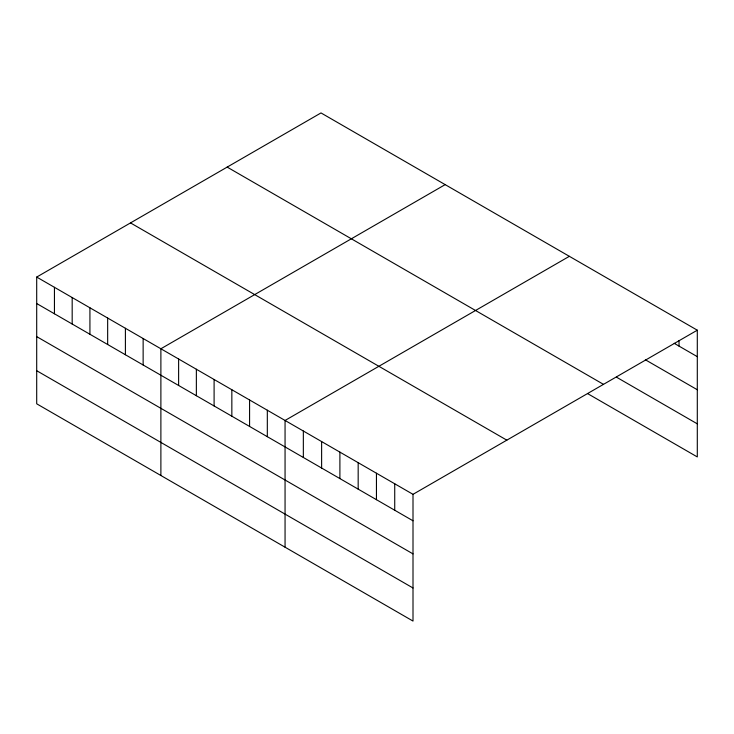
<?xml version="1.0" encoding="UTF-8"?>
<svg xmlns="http://www.w3.org/2000/svg" width="734" height="734" viewBox="0 0 734 734"><rect width="100%" height="100%" fill="white"/><g stroke="black" fill="none" stroke-linecap="round" stroke-linejoin="round"><path stroke-width="1.1" d="M36.7 277.067L413.003 494.331L413.003 621.065L36.7 403.81L36.7 277.067L320.997 112.935L697.3 330.19L697.3 456.933L587.631 393.617M445.171 184.629L160.884 348.769L160.884 475.504M569.355 256.322L285.058 420.463L285.058 547.197M413.003 494.331L697.3 330.19M674.216 343.328L697.3 356.66M645.351 359.761L697.3 389.745M616.496 377.184L697.3 423.839M227.173 167.104L603.486 384.359M130.514 222.907L506.827 440.161M36.7 303.537L413.003 520.791M36.7 336.622L413.003 553.886M36.7 370.716L413.003 587.98M679.023 340.594L679.023 346.109M394.727 483.779L394.727 510.24M376.45 473.228L376.45 499.689M358.174 462.668L358.174 489.138M339.897 452.116L339.897 478.586M321.62 441.565L321.62 468.035M303.344 431.014L303.344 457.484M267.323 410.223L267.323 436.684M249.578 399.975L249.578 426.445M231.843 389.736L231.843 416.196M214.099 379.496L214.099 405.957M196.363 369.248L196.363 395.718M178.619 359.009L178.619 385.478M143.139 338.521L143.139 364.991M125.404 328.281L125.404 354.751M107.659 318.042L107.659 344.503M89.924 307.794L89.924 334.264M72.18 297.554L72.18 324.024M54.444 287.315L54.444 313.776"/></g></svg>
